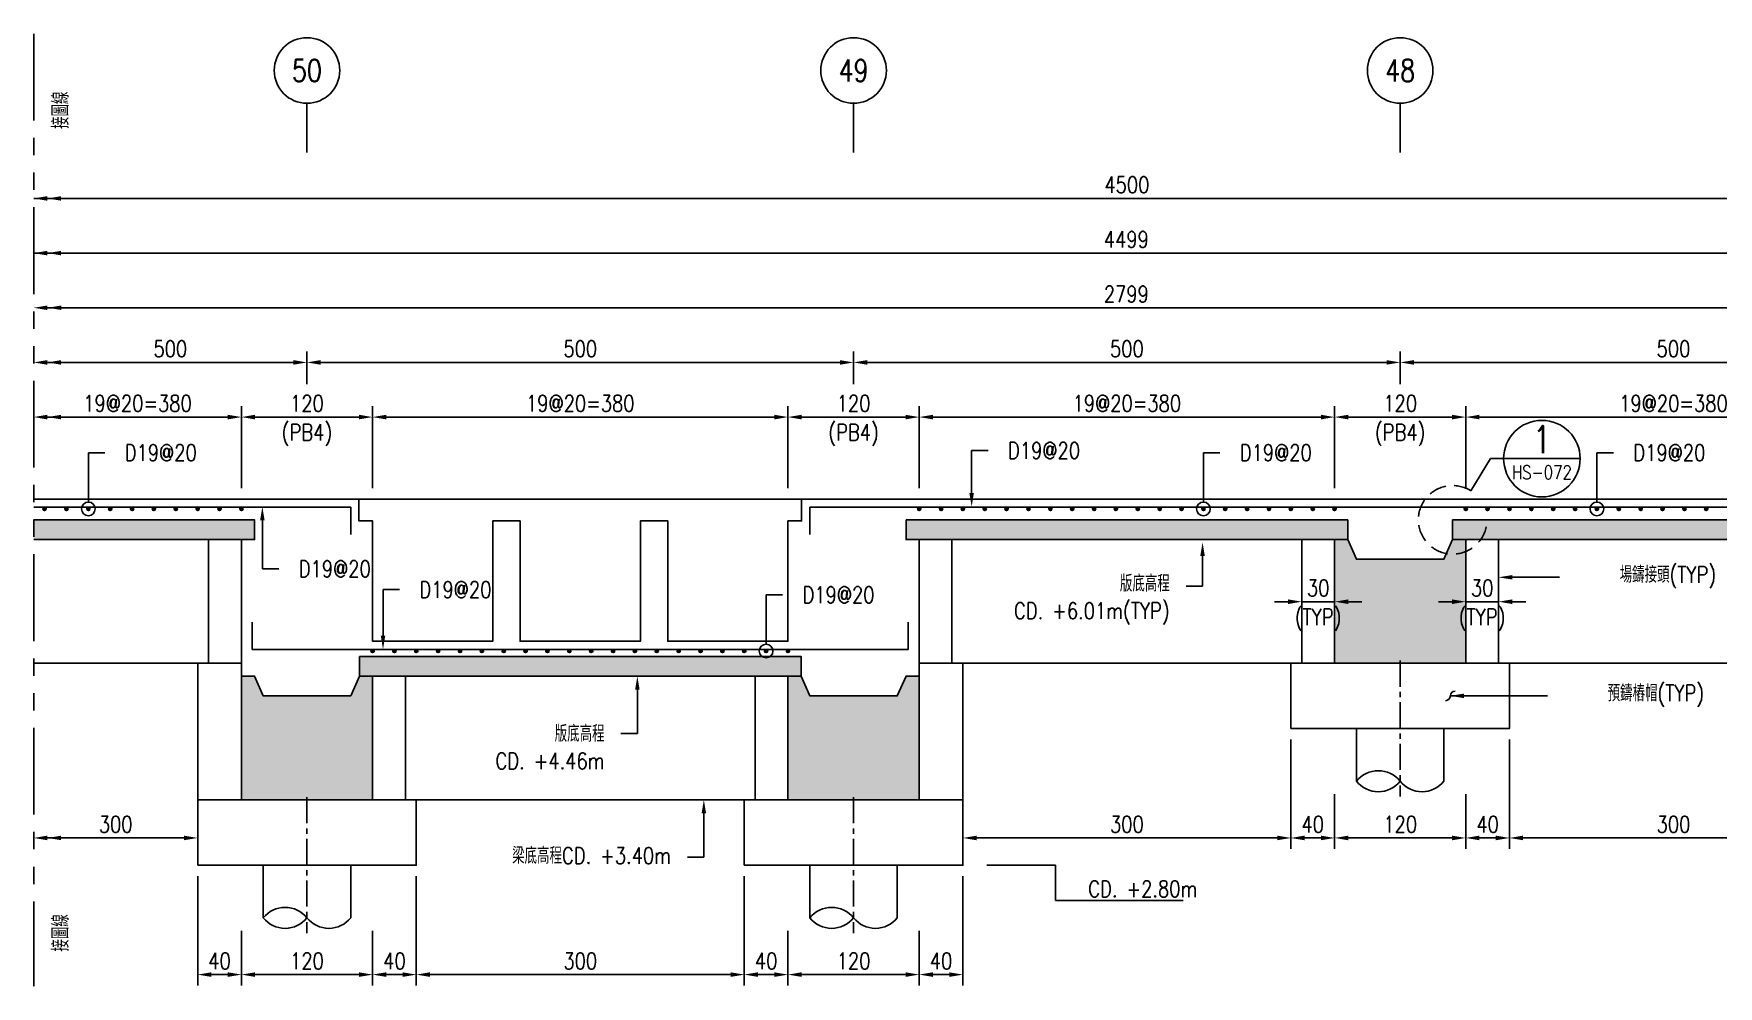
# Model space of a CAD drawing. Extents: x -791 to 13121, y -31587 to 2944.
# Drawn here: x 1415 to 2956, y -26071 to -25199 of the extents above; entities that cross this region are included whole.
import ezdxf
from ezdxf import colors
from ezdxf.entities.mleader import LeaderData, LeaderLine
from ezdxf.enums import TextEntityAlignment as Align
from ezdxf.math import Vec2, Vec3

# ---------------------------------------------------------------- set-up
doc = ezdxf.new("R2010")
doc.units = 0
doc.header["$LTSCALE"] = 0.05
for name, pattern in [('CENTER', [50.8, 31.75, -6.35, 6.35, -6.35]), ('HIDDEN', [9.525, 6.35, -3.175]), ('PHANTOM', [63.5, 31.75, -6.35, 6.35, -6.35, 6.35, -6.35])]:
    doc.linetypes.add(name, pattern=pattern)
doc.layers.get('0').update_dxf_attribs({"linetype": 'CONTINUOUS'})
doc.layers.get('Defpoints').update_dxf_attribs({"linetype": 'CONTINUOUS'})
for name, color, linetype in [('HB_0', 7, 'CONTINUOUS'), ('HB_DIM', 1, 'CONTINUOUS'), ('HB_ReBar', 3, 'CONTINUOUS'), ('HB_SYMBOLS', 7, 'CONTINUOUS'), ('HB_TXT_CTEXT', 2, 'CONTINUOUS'), ('底圖', 7, 'CONTINUOUS'), ('預鑄梁', 4, 'CONTINUOUS'), ('預鑄版_HATCH', 253, 'CONTINUOUS')]:
    doc.layers.add(name, color=color, linetype=linetype)
doc.styles.get("Standard").update_dxf_attribs({"font": 'ROMANS.shx', "width": 0.8, "bigfont": 'lchinap.shx'})
doc.dimstyles.new('50cm', dxfattribs={"dimscale": 5, "dimtxt": 3, "dimasz": 2.5, "dimexe": 2, "dimexo": 2, "dimgap": 1, "dimtad": 1, "dimdsep": 46, "dimtxsty": 'Standard', "dimcen": 0, "dimclrt": 2, "dimadec": 0, "dimazin": 0, "dimtfac": 1, "dimtix": 1, "dimtmove": 2, "dimatfit": 3, "dimfxl": 0, "dimtolj": 1, "dimtzin": 0, "dimarcsym": 0})

# ---------------------------------------------------------------- blocks, each defined once
blk = doc.blocks.new('預鑄樁帽2x2')
at = {"layer": 'HB_0'}
blk.add_lwpolyline([(-100, 0), (100, 0), (100, 60), (-100, 60)], close=True, dxfattribs=at)
blk = doc.blocks.new('PB2')
at = {"layer": 'HB_0'}
h = blk.add_hatch(color=253, dxfattribs=at)
h.dxf.hatch_style = 1
h.paths.add_polyline_path([(0, 0), (0, 113), (12, 113), (20, 95), (100, 95), (108, 113), (120, 113), (120, 0)])
at = {"layer": '預鑄梁'}
blk.add_lwpolyline([(0, 0), (0, 113), (12, 113), (20, 95), (100, 95), (108, 113), (120, 113), (120, 0), (0, 0)], dxfattribs=at)
blk = doc.blocks.new('PS57')
at = {"layer": '預鑄版_HATCH', "linetype": 'Continuous'}
h = blk.add_hatch(color=256, dxfattribs=at)
h.dxf.hatch_style = 2
h.paths.add_polyline_path([(0, 18), (404, 18), (404, 0), (0, 0)])
at = {"layer": 'HB_0', "color": 7, "linetype": 'Continuous'}
blk.add_lwpolyline([(0, 18), (404, 18), (404, 0), (0, 0)], close=True, dxfattribs=at)
blk = doc.blocks.new('ReBarPoint')
at = {"layer": 'HB_0'}
h = blk.add_hatch(color=0, dxfattribs=at)
h.dxf.hatch_style = 1
edge = h.paths.add_edge_path()
edge.add_arc((0, 0), 1.5, 0, 360)
at = {"layer": 'HB_ReBar', "color": 0}
blk.add_circle((0, 0), 1.5, dxfattribs=at)
blk = doc.blocks.new('_DotBlank')
at = {"color": 0, "linetype": 'ByBlock', "lineweight": -2}
blk.add_line((-0.5, 0), (-1, 0), dxfattribs=at)
blk.add_circle((0, 0), 0.5, dxfattribs=at)
blk = doc.blocks.new('*D2372')
at = {"layer": 'Defpoints', "color": 0}
for p in [(1690, 225), (1310, 150), (1690, 150)]:
    blk.add_point(p, dxfattribs=at)
at = {"layer": 'HB_DIM', "color": 0, "lineweight": -2}
for p, q in [((1310, 160), (1310, 235)), ((1690, 160), (1690, 235)), ((1322.5, 225), (1677.5, 225))]:
    blk.add_line(p, q, dxfattribs=at)
at = {"layer": 'HB_DIM', "color": 0}
for points in [[(1322.5, 227.1), (1322.5, 222.9), (1310, 225)], [(1677.5, 227.1), (1677.5, 222.9), (1690, 225)]]:
    blk.add_solid(points, dxfattribs=at)
at = {"layer": 'HB_DIM', "color": 2, "insert": (1500, 237.5), "char_height": 15, "attachment_point": 5}
blk.add_mtext('\\A1;19@20=380', dxfattribs=at)
blk = doc.blocks.new('gr_t')
at = {"layer": 'HB_SYMBOLS', "color": 4, "linetype": 'Continuous'}
blk.add_line((0, -6), (0, -15), dxfattribs=at)
blk.add_circle((0, 0), 6, dxfattribs=at)
at = {"layer": 'HB_SYMBOLS', "color": 4, "linetype": 'Continuous', "width": 0.8}
blk.add_attdef('A', text='', height=4.5, dxfattribs=at).set_placement((0, 0), align=Align.MIDDLE)
blk = doc.blocks.new('*D2373')
at = {"layer": 'Defpoints', "color": 0}
for p in [(1190, 225), (810, 150), (1190, 150)]:
    blk.add_point(p, dxfattribs=at)
at = {"layer": 'HB_DIM', "color": 0, "lineweight": -2}
for p, q in [((810, 160), (810, 235)), ((1190, 160), (1190, 235)), ((822.5, 225), (1177.5, 225))]:
    blk.add_line(p, q, dxfattribs=at)
at = {"layer": 'HB_DIM', "color": 0}
for points in [[(822.5, 227.1), (822.5, 222.9), (810, 225)], [(1177.5, 227.1), (1177.5, 222.9), (1190, 225)]]:
    blk.add_solid(points, dxfattribs=at)
at = {"layer": 'HB_DIM', "color": 2, "insert": (1000, 237.5), "char_height": 15, "attachment_point": 5}
blk.add_mtext('\\A1;19@20=380', dxfattribs=at)
blk = doc.blocks.new('*D2374')
at = {"layer": 'Defpoints', "color": 0}
for p in [(690, 225), (310, 150), (690, 150)]:
    blk.add_point(p, dxfattribs=at)
at = {"layer": 'HB_DIM', "color": 0, "lineweight": -2}
for p, q in [((310, 160), (310, 235)), ((690, 160), (690, 235)), ((322.5, 225), (677.5, 225))]:
    blk.add_line(p, q, dxfattribs=at)
at = {"layer": 'HB_DIM', "color": 0}
for points in [[(322.5, 227.1), (322.5, 222.9), (310, 225)], [(677.5, 227.1), (677.5, 222.9), (690, 225)]]:
    blk.add_solid(points, dxfattribs=at)
at = {"layer": 'HB_DIM', "color": 2, "insert": (500, 237.5), "char_height": 15, "attachment_point": 5}
blk.add_mtext('\\A1;19@20=380', dxfattribs=at)
blk = doc.blocks.new('*D2378')
at = {"layer": 'Defpoints', "color": 0}
for p in [(1190, 56.1), (1160, 30), (1190, 30)]:
    blk.add_point(p, dxfattribs=at)
at = {"layer": 'HB_DIM', "color": 0, "lineweight": -2}
for p, q in [((1160, 40), (1160, 66.1)), ((1190, 40), (1190, 66.1)), ((1147.5, 56.1), (1135, 56.1)), ((1160, 56.1), (1190, 56.1)), ((1202.5, 56.1), (1215, 56.1))]:
    blk.add_line(p, q, dxfattribs=at)
at = {"layer": 'HB_DIM', "color": 0}
for points in [[(1147.5, 58.2), (1147.5, 54), (1160, 56.1)], [(1202.5, 58.2), (1202.5, 54), (1190, 56.1)]]:
    blk.add_solid(points, dxfattribs=at)
at = {"layer": 'HB_DIM', "color": 2, "char_height": 15, "attachment_point": 5}
for s, insert in [('\\A1;30', (1175, 68.6)), ('\\A1;(TYP)', (1175, 39.6))]:
    blk.add_mtext(s, dxfattribs=dict(at, insert=insert))
blk = doc.blocks.new('*D2379')
at = {"layer": 'Defpoints', "color": 0}
for p in [(1340, 56.1), (1310, 30), (1340, 30)]:
    blk.add_point(p, dxfattribs=at)
at = {"layer": 'HB_DIM', "color": 0, "lineweight": -2}
for p, q in [((1310, 40), (1310, 66.1)), ((1340, 40), (1340, 66.1)), ((1297.5, 56.1), (1285, 56.1)), ((1310, 56.1), (1340, 56.1)), ((1352.5, 56.1), (1365, 56.1))]:
    blk.add_line(p, q, dxfattribs=at)
at = {"layer": 'HB_DIM', "color": 0}
for points in [[(1297.5, 58.2), (1297.5, 54), (1310, 56.1)], [(1352.5, 58.2), (1352.5, 54), (1340, 56.1)]]:
    blk.add_solid(points, dxfattribs=at)
at = {"layer": 'HB_DIM', "color": 2, "char_height": 15, "attachment_point": 5}
for s, insert in [('\\A1;30', (1325, 68.6)), ('\\A1;(TYP)', (1325, 39.6))]:
    blk.add_mtext(s, dxfattribs=dict(at, insert=insert))
blk = doc.blocks.new('*D2380')
at = {"layer": 'Defpoints', "color": 0}
for p in [(0, 225), (0, 225), (190, 150)]:
    blk.add_point(p, dxfattribs=at)
at = {"layer": 'HB_DIM', "color": 0, "lineweight": -2}
for p, q in [((190, 160), (190, 235)), ((177.5, 225), (12.5, 225))]:
    blk.add_line(p, q, dxfattribs=at)
at = {"layer": 'HB_DIM', "color": 0}
for points in [[(12.5, 227.1), (12.5, 222.9), (0, 225)], [(177.5, 227.1), (177.5, 222.9), (190, 225)]]:
    blk.add_solid(points, dxfattribs=at)
at = {"layer": 'HB_DIM', "color": 2, "insert": (95, 237.5), "char_height": 15, "attachment_point": 5}
blk.add_mtext('\\A1;19@20=380', dxfattribs=at)
blk = doc.blocks.new('*D2381')
at = {"layer": 'Defpoints', "color": 0}
for p in [(0, 425), (0, 425), (2000, 375.1)]:
    blk.add_point(p, dxfattribs=at)
at = {"layer": 'HB_DIM', "color": 0, "lineweight": -2}
for p, q in [((2000, 385.1), (2000, 435)), ((1987.5, 425), (12.5, 425))]:
    blk.add_line(p, q, dxfattribs=at)
at = {"layer": 'HB_DIM', "color": 0}
for points in [[(12.5, 427.1), (12.5, 422.9), (0, 425)], [(1987.5, 427.1), (1987.5, 422.9), (2000, 425)]]:
    blk.add_solid(points, dxfattribs=at)
at = {"layer": 'HB_DIM', "color": 2, "insert": (1000, 437.5), "char_height": 15, "attachment_point": 5}
blk.add_mtext('\\A1;4500', dxfattribs=at)
blk = doc.blocks.new('*D2382')
at = {"layer": 'Defpoints', "color": 0}
for p in [(0, 375), (0, 375), (1999, 275.1)]:
    blk.add_point(p, dxfattribs=at)
at = {"layer": 'HB_DIM', "color": 0, "lineweight": -2}
for p, q in [((1986.5, 375), (12.5, 375)), ((1999, 285.1), (1999, 385))]:
    blk.add_line(p, q, dxfattribs=at)
at = {"layer": 'HB_DIM', "color": 0}
for points in [[(12.5, 377.1), (12.5, 372.9), (0, 375)], [(1986.5, 377.1), (1986.5, 372.9), (1999, 375)]]:
    blk.add_solid(points, dxfattribs=at)
at = {"layer": 'HB_DIM', "color": 2, "insert": (999.5, 387.5), "char_height": 15, "attachment_point": 5}
blk.add_mtext('\\A1;4499', dxfattribs=at)
blk = doc.blocks.new('*D2383')
at = {"layer": 'Defpoints', "color": 0}
for p in [(0, 325), (0, 275), (1999, 150)]:
    blk.add_point(p, dxfattribs=at)
at = {"layer": 'HB_DIM', "color": 0, "lineweight": -2}
for p, q in [((1986.5, 325), (12.5, 325)), ((1999, 160), (1999, 335))]:
    blk.add_line(p, q, dxfattribs=at)
at = {"layer": 'HB_DIM', "color": 0}
for points in [[(12.5, 327.1), (12.5, 322.9), (0, 325)], [(1986.5, 327.1), (1986.5, 322.9), (1999, 325)]]:
    blk.add_solid(points, dxfattribs=at)
at = {"layer": 'HB_DIM', "color": 2, "insert": (999.5, 337.5), "char_height": 15, "attachment_point": 5}
blk.add_mtext('\\A1;2799', dxfattribs=at)
blk = doc.blocks.new('_None')
blk = doc.blocks.new('*D2385')
at = {"layer": 'Defpoints', "color": 0}
for p in [(1250, 275), (1250, 245), (1750, 245)]:
    blk.add_point(p, dxfattribs=at)
at = {"layer": 'HB_DIM', "color": 0, "lineweight": -2}
for p, q in [((1250, 255), (1250, 285)), ((1750, 255), (1750, 285)), ((1737.5, 275), (1262.5, 275))]:
    blk.add_line(p, q, dxfattribs=at)
at = {"layer": 'HB_DIM', "color": 0}
for points in [[(1262.5, 277.1), (1262.5, 272.9), (1250, 275)], [(1737.5, 277.1), (1737.5, 272.9), (1750, 275)]]:
    blk.add_solid(points, dxfattribs=at)
at = {"layer": 'HB_DIM', "color": 2, "insert": (1500, 287.5), "char_height": 15, "attachment_point": 5}
blk.add_mtext('\\A1;500', dxfattribs=at)
blk = doc.blocks.new('*D2386')
at = {"layer": 'Defpoints', "color": 0}
for p in [(750, 275), (750, 245), (1250, 245)]:
    blk.add_point(p, dxfattribs=at)
at = {"layer": 'HB_DIM', "color": 0, "lineweight": -2}
for p, q in [((750, 255), (750, 285)), ((1250, 255), (1250, 285)), ((1237.5, 275), (762.5, 275))]:
    blk.add_line(p, q, dxfattribs=at)
at = {"layer": 'HB_DIM', "color": 0}
for points in [[(762.5, 277.1), (762.5, 272.9), (750, 275)], [(1237.5, 277.1), (1237.5, 272.9), (1250, 275)]]:
    blk.add_solid(points, dxfattribs=at)
at = {"layer": 'HB_DIM', "color": 2, "insert": (1000, 287.5), "char_height": 15, "attachment_point": 5}
blk.add_mtext('\\A1;500', dxfattribs=at)
blk = doc.blocks.new('*D2387')
at = {"layer": 'Defpoints', "color": 0}
for p in [(250, 275), (250, 245), (750, 245)]:
    blk.add_point(p, dxfattribs=at)
at = {"layer": 'HB_DIM', "color": 0, "lineweight": -2}
for p, q in [((250, 255), (250, 285)), ((750, 255), (750, 285)), ((737.5, 275), (262.5, 275))]:
    blk.add_line(p, q, dxfattribs=at)
at = {"layer": 'HB_DIM', "color": 0}
for points in [[(262.5, 277.1), (262.5, 272.9), (250, 275)], [(737.5, 277.1), (737.5, 272.9), (750, 275)]]:
    blk.add_solid(points, dxfattribs=at)
at = {"layer": 'HB_DIM', "color": 2, "insert": (500, 287.5), "char_height": 15, "attachment_point": 5}
blk.add_mtext('\\A1;500', dxfattribs=at)
blk = doc.blocks.new('*D2388')
at = {"layer": 'Defpoints', "color": 0}
for p in [(0, 275), (0, 275), (250, 245)]:
    blk.add_point(p, dxfattribs=at)
at = {"layer": 'HB_DIM', "color": 0, "lineweight": -2}
for p, q in [((250, 255), (250, 285)), ((237.5, 275), (12.5, 275))]:
    blk.add_line(p, q, dxfattribs=at)
at = {"layer": 'HB_DIM', "color": 0}
for points in [[(12.5, 277.1), (12.5, 272.9), (0, 275)], [(237.5, 277.1), (237.5, 272.9), (250, 275)]]:
    blk.add_solid(points, dxfattribs=at)
at = {"layer": 'HB_DIM', "color": 2, "insert": (125, 287.5), "char_height": 15, "attachment_point": 5}
blk.add_mtext('\\A1;500', dxfattribs=at)
blk = doc.blocks.new('*D2389')
at = {"layer": 'Defpoints', "color": 0}
for p in [(190, 225), (190, 150), (310, 150)]:
    blk.add_point(p, dxfattribs=at)
at = {"layer": 'HB_DIM', "color": 0, "lineweight": -2}
for p, q in [((190, 160), (190, 235)), ((310, 160), (310, 235)), ((297.5, 225), (202.5, 225))]:
    blk.add_line(p, q, dxfattribs=at)
at = {"layer": 'HB_DIM', "color": 0}
for points in [[(202.5, 227.1), (202.5, 222.9), (190, 225)], [(297.5, 227.1), (297.5, 222.9), (310, 225)]]:
    blk.add_solid(points, dxfattribs=at)
at = {"layer": 'HB_DIM', "color": 2, "char_height": 15, "attachment_point": 5}
for s, insert in [('\\A1;120', (250, 237.5)), ('\\A1;(PB4)', (250, 208.6))]:
    blk.add_mtext(s, dxfattribs=dict(at, insert=insert))
blk = doc.blocks.new('*D2390')
at = {"layer": 'Defpoints', "color": 0}
for p in [(690, 225), (690, 150), (810, 150)]:
    blk.add_point(p, dxfattribs=at)
at = {"layer": 'HB_DIM', "color": 0, "lineweight": -2}
for p, q in [((690, 160), (690, 235)), ((810, 160), (810, 235)), ((797.5, 225), (702.5, 225))]:
    blk.add_line(p, q, dxfattribs=at)
at = {"layer": 'HB_DIM', "color": 0}
for points in [[(702.5, 227.1), (702.5, 222.9), (690, 225)], [(797.5, 227.1), (797.5, 222.9), (810, 225)]]:
    blk.add_solid(points, dxfattribs=at)
at = {"layer": 'HB_DIM', "color": 2, "char_height": 15, "attachment_point": 5}
for s, insert in [('\\A1;120', (750, 237.5)), ('\\A1;(PB4)', (750, 208.6))]:
    blk.add_mtext(s, dxfattribs=dict(at, insert=insert))
blk = doc.blocks.new('*D2391')
at = {"layer": 'Defpoints', "color": 0}
for p in [(1190, 225), (1190, 150), (1310, 150)]:
    blk.add_point(p, dxfattribs=at)
at = {"layer": 'HB_DIM', "color": 0, "lineweight": -2}
for p, q in [((1190, 160), (1190, 235)), ((1310, 160), (1310, 235)), ((1297.5, 225), (1202.5, 225))]:
    blk.add_line(p, q, dxfattribs=at)
at = {"layer": 'HB_DIM', "color": 0}
for points in [[(1202.5, 227.1), (1202.5, 222.9), (1190, 225)], [(1297.5, 227.1), (1297.5, 222.9), (1310, 225)]]:
    blk.add_solid(points, dxfattribs=at)
at = {"layer": 'HB_DIM', "color": 2, "char_height": 15, "attachment_point": 5}
for s, insert in [('\\A1;120', (1250, 237.5)), ('\\A1;(PB4)', (1250, 208.6))]:
    blk.add_mtext(s, dxfattribs=dict(at, insert=insert))
blk = doc.blocks.new('80cm直樁')
at = {"layer": 'HB_0', "linetype": 'Continuous'}
for p, q in [((-40, -48.1), (-40, 0)), ((40, -48.1), (40, 0))]:
    blk.add_line(p, q, dxfattribs=at)
for points in [[(-40, -48.1, -0.48), (0, -48.1, 0.48), (40, -48.1, 0.48)], [(-40, -48.1, 0.48), (0, -48.1, 0.48)]]:
    blk.add_lwpolyline(points, format="xyb", dxfattribs=at)
at = {"layer": 'HB_DIM', "color": 1, "linetype": 'CENTER', "ltscale": 15}
blk.add_line((0, 62.2), (0, -62.2), dxfattribs=at)
blk = doc.blocks.new('*D2393')
at = {"layer": 'Defpoints', "color": 0}
for p in [(150, -60), (0, -160), (0, -160)]:
    blk.add_point(p, dxfattribs=at)
at = {"layer": 'HB_DIM', "color": 0, "lineweight": -2}
for p, q in [((150, -70), (150, -170)), ((137.5, -160), (12.5, -160))]:
    blk.add_line(p, q, dxfattribs=at)
at = {"layer": 'HB_DIM', "color": 0}
for points in [[(12.5, -157.9), (12.5, -162.1), (0, -160)], [(137.5, -157.9), (137.5, -162.1), (150, -160)]]:
    blk.add_solid(points, dxfattribs=at)
at = {"layer": 'HB_DIM', "color": 2, "insert": (75, -147.5), "char_height": 15, "attachment_point": 5}
blk.add_mtext('\\A1;300', dxfattribs=at)
blk = doc.blocks.new('*D2394')
at = {"layer": 'Defpoints', "color": 0}
for p in [(690, -235), (810, -235), (810, -285)]:
    blk.add_point(p, dxfattribs=at)
at = {"layer": 'HB_DIM', "color": 0, "lineweight": -2}
for p, q in [((690, -245), (690, -295)), ((810, -245), (810, -295)), ((702.5, -285), (797.5, -285))]:
    blk.add_line(p, q, dxfattribs=at)
at = {"layer": 'HB_DIM', "color": 0}
for points in [[(702.5, -282.9), (702.5, -287.1), (690, -285)], [(797.5, -282.9), (797.5, -287.1), (810, -285)]]:
    blk.add_solid(points, dxfattribs=at)
at = {"layer": 'HB_DIM', "color": 2, "insert": (750, -272.5), "char_height": 15, "attachment_point": 5}
blk.add_mtext('\\A1;120', dxfattribs=at)
blk = doc.blocks.new('*D2395')
at = {"layer": 'Defpoints', "color": 0}
for p in [(850, -185), (810, -235), (810, -285)]:
    blk.add_point(p, dxfattribs=at)
at = {"layer": 'HB_DIM', "color": 0, "lineweight": -2}
for p, q in [((850, -195), (850, -295)), ((810, -245), (810, -295)), ((837.5, -285), (822.5, -285))]:
    blk.add_line(p, q, dxfattribs=at)
at = {"layer": 'HB_DIM', "color": 0}
for points in [[(822.5, -282.9), (822.5, -287.1), (810, -285)], [(837.5, -282.9), (837.5, -287.1), (850, -285)]]:
    blk.add_solid(points, dxfattribs=at)
at = {"layer": 'HB_DIM', "color": 2, "insert": (830, -272.5), "char_height": 15, "attachment_point": 5}
blk.add_mtext('\\A1;40', dxfattribs=at)
blk = doc.blocks.new('*D2396')
at = {"layer": 'Defpoints', "color": 0}
for p in [(650, -185), (690, -235), (650, -285)]:
    blk.add_point(p, dxfattribs=at)
at = {"layer": 'HB_DIM', "color": 0, "lineweight": -2}
for p, q in [((650, -195), (650, -295)), ((690, -245), (690, -295)), ((677.5, -285), (662.5, -285))]:
    blk.add_line(p, q, dxfattribs=at)
at = {"layer": 'HB_DIM', "color": 0}
for points in [[(662.5, -282.9), (662.5, -287.1), (650, -285)], [(677.5, -282.9), (677.5, -287.1), (690, -285)]]:
    blk.add_solid(points, dxfattribs=at)
at = {"layer": 'HB_DIM', "color": 2, "insert": (670, -272.5), "char_height": 15, "attachment_point": 5}
blk.add_mtext('\\A1;40', dxfattribs=at)
blk = doc.blocks.new('*D2397')
at = {"layer": 'Defpoints', "color": 0}
for p in [(350, -185), (650, -185), (650, -285)]:
    blk.add_point(p, dxfattribs=at)
at = {"layer": 'HB_DIM', "color": 0, "lineweight": -2}
for p, q in [((350, -195), (350, -295)), ((650, -195), (650, -295)), ((362.5, -285), (637.5, -285))]:
    blk.add_line(p, q, dxfattribs=at)
at = {"layer": 'HB_DIM', "color": 0}
for points in [[(362.5, -282.9), (362.5, -287.1), (350, -285)], [(637.5, -282.9), (637.5, -287.1), (650, -285)]]:
    blk.add_solid(points, dxfattribs=at)
at = {"layer": 'HB_DIM', "color": 2, "insert": (500, -272.5), "char_height": 15, "attachment_point": 5}
blk.add_mtext('\\A1;300', dxfattribs=at)
blk = doc.blocks.new('*D2398')
at = {"layer": 'Defpoints', "color": 0}
for p in [(190, -235), (310, -235), (310, -285)]:
    blk.add_point(p, dxfattribs=at)
at = {"layer": 'HB_DIM', "color": 0, "lineweight": -2}
for p, q in [((190, -245), (190, -295)), ((310, -245), (310, -295)), ((202.5, -285), (297.5, -285))]:
    blk.add_line(p, q, dxfattribs=at)
at = {"layer": 'HB_DIM', "color": 0}
for points in [[(202.5, -282.9), (202.5, -287.1), (190, -285)], [(297.5, -282.9), (297.5, -287.1), (310, -285)]]:
    blk.add_solid(points, dxfattribs=at)
at = {"layer": 'HB_DIM', "color": 2, "insert": (250, -272.5), "char_height": 15, "attachment_point": 5}
blk.add_mtext('\\A1;120', dxfattribs=at)
blk = doc.blocks.new('*D2399')
at = {"layer": 'Defpoints', "color": 0}
for p in [(350, -185), (310, -235), (310, -285)]:
    blk.add_point(p, dxfattribs=at)
at = {"layer": 'HB_DIM', "color": 0, "lineweight": -2}
for p, q in [((350, -195), (350, -295)), ((310, -245), (310, -295)), ((337.5, -285), (322.5, -285))]:
    blk.add_line(p, q, dxfattribs=at)
at = {"layer": 'HB_DIM', "color": 0}
for points in [[(322.5, -282.9), (322.5, -287.1), (310, -285)], [(337.5, -282.9), (337.5, -287.1), (350, -285)]]:
    blk.add_solid(points, dxfattribs=at)
at = {"layer": 'HB_DIM', "color": 2, "insert": (330, -272.5), "char_height": 15, "attachment_point": 5}
blk.add_mtext('\\A1;40', dxfattribs=at)
blk = doc.blocks.new('*D2400')
at = {"layer": 'Defpoints', "color": 0}
for p in [(150, -185), (190, -235), (150, -285)]:
    blk.add_point(p, dxfattribs=at)
at = {"layer": 'HB_DIM', "color": 0, "lineweight": -2}
for p, q in [((150, -195), (150, -295)), ((190, -245), (190, -295)), ((177.5, -285), (162.5, -285))]:
    blk.add_line(p, q, dxfattribs=at)
at = {"layer": 'HB_DIM', "color": 0}
for points in [[(162.5, -282.9), (162.5, -287.1), (150, -285)], [(177.5, -282.9), (177.5, -287.1), (190, -285)]]:
    blk.add_solid(points, dxfattribs=at)
at = {"layer": 'HB_DIM', "color": 2, "insert": (170, -272.5), "char_height": 15, "attachment_point": 5}
blk.add_mtext('\\A1;40', dxfattribs=at)
blk = doc.blocks.new('*D2401')
at = {"layer": 'Defpoints', "color": 0}
for p in [(1350, -60), (1650, -60), (1650, -160)]:
    blk.add_point(p, dxfattribs=at)
at = {"layer": 'HB_DIM', "color": 0, "lineweight": -2}
for p, q in [((1350, -70), (1350, -170)), ((1650, -70), (1650, -170)), ((1362.5, -160), (1637.5, -160))]:
    blk.add_line(p, q, dxfattribs=at)
at = {"layer": 'HB_DIM', "color": 0}
for points in [[(1362.5, -157.9), (1362.5, -162.1), (1350, -160)], [(1637.5, -157.9), (1637.5, -162.1), (1650, -160)]]:
    blk.add_solid(points, dxfattribs=at)
at = {"layer": 'HB_DIM', "color": 2, "insert": (1500, -147.5), "char_height": 15, "attachment_point": 5}
blk.add_mtext('\\A1;300', dxfattribs=at)
blk = doc.blocks.new('*D2403')
at = {"layer": 'Defpoints', "color": 0}
for p in [(850, -60), (1150, -60), (1150, -160)]:
    blk.add_point(p, dxfattribs=at)
at = {"layer": 'HB_DIM', "color": 0, "lineweight": -2}
for p, q in [((850, -70), (850, -170)), ((1150, -70), (1150, -170)), ((862.5, -160), (1137.5, -160))]:
    blk.add_line(p, q, dxfattribs=at)
at = {"layer": 'HB_DIM', "color": 0}
for points in [[(862.5, -157.9), (862.5, -162.1), (850, -160)], [(1137.5, -157.9), (1137.5, -162.1), (1150, -160)]]:
    blk.add_solid(points, dxfattribs=at)
at = {"layer": 'HB_DIM', "color": 2, "insert": (1000, -147.5), "char_height": 15, "attachment_point": 5}
blk.add_mtext('\\A1;300', dxfattribs=at)
blk = doc.blocks.new('*D2405')
at = {"layer": 'Defpoints', "color": 0}
for p in [(1190, -110), (1310, -110), (1310, -160)]:
    blk.add_point(p, dxfattribs=at)
at = {"layer": 'HB_DIM', "color": 0, "lineweight": -2}
for p, q in [((1190, -120), (1190, -170)), ((1310, -120), (1310, -170)), ((1202.5, -160), (1297.5, -160))]:
    blk.add_line(p, q, dxfattribs=at)
at = {"layer": 'HB_DIM', "color": 0}
for points in [[(1202.5, -157.9), (1202.5, -162.1), (1190, -160)], [(1297.5, -157.9), (1297.5, -162.1), (1310, -160)]]:
    blk.add_solid(points, dxfattribs=at)
at = {"layer": 'HB_DIM', "color": 2, "insert": (1250, -147.5), "char_height": 15, "attachment_point": 5}
blk.add_mtext('\\A1;120', dxfattribs=at)
blk = doc.blocks.new('*D2406')
at = {"layer": 'Defpoints', "color": 0}
for p in [(1350, -60), (1310, -110), (1310, -160)]:
    blk.add_point(p, dxfattribs=at)
at = {"layer": 'HB_DIM', "color": 0, "lineweight": -2}
for p, q in [((1350, -70), (1350, -170)), ((1310, -120), (1310, -170)), ((1337.5, -160), (1322.5, -160))]:
    blk.add_line(p, q, dxfattribs=at)
at = {"layer": 'HB_DIM', "color": 0}
for points in [[(1322.5, -157.9), (1322.5, -162.1), (1310, -160)], [(1337.5, -157.9), (1337.5, -162.1), (1350, -160)]]:
    blk.add_solid(points, dxfattribs=at)
at = {"layer": 'HB_DIM', "color": 2, "insert": (1330, -147.5), "char_height": 15, "attachment_point": 5}
blk.add_mtext('\\A1;40', dxfattribs=at)
blk = doc.blocks.new('*D2407')
at = {"layer": 'Defpoints', "color": 0}
for p in [(1150, -60), (1190, -110), (1150, -160)]:
    blk.add_point(p, dxfattribs=at)
at = {"layer": 'HB_DIM', "color": 0, "lineweight": -2}
for p, q in [((1150, -70), (1150, -170)), ((1190, -120), (1190, -170)), ((1177.5, -160), (1162.5, -160))]:
    blk.add_line(p, q, dxfattribs=at)
at = {"layer": 'HB_DIM', "color": 0}
for points in [[(1162.5, -157.9), (1162.5, -162.1), (1150, -160)], [(1177.5, -157.9), (1177.5, -162.1), (1190, -160)]]:
    blk.add_solid(points, dxfattribs=at)
at = {"layer": 'HB_DIM', "color": 2, "insert": (1170, -147.5), "char_height": 15, "attachment_point": 5}
blk.add_mtext('\\A1;40', dxfattribs=at)
blk = doc.blocks.new('CA')
at = {"layer": 'HB_SYMBOLS', "color": 3, "linetype": 'Continuous'}
blk.add_line((0, 0), (14, 0), dxfattribs=at)
at = {"layer": 'HB_SYMBOLS', "color": 4, "linetype": 'Continuous'}
blk.add_circle((7, 0), 7, dxfattribs=at)
at = {"layer": 'HB_SYMBOLS', "color": 3, "linetype": 'Continuous', "width": 0.8}
blk.add_attdef('A', text='', height=5, dxfattribs=at).set_placement((7, 3.5), align=Align.MIDDLE)
at = {"layer": 'HB_SYMBOLS', "color": 1, "linetype": 'Continuous', "width": 0.8}
blk.add_attdef('HB2002', text='', height=2.5, dxfattribs=at).set_placement((7, -2.5), align=Align.MIDDLE)
blk = doc.blocks.new('斷面圖Q右')
at = {"layer": '預鑄版_HATCH', "linetype": 'Continuous'}
h = blk.add_hatch(color=256, dxfattribs=at)
h.dxf.hatch_style = 2
h.paths.add_polyline_path([(202, 113), (202, 131), (0, 131), (0, 113)])
at = {"layer": 'HB_0', "color": 252}
for p, q in [((160, 113), (160, 0)), ((840, 113), (840, 0)), ((1160, 113), (1160, 0)), ((1340, 113), (1340, 0)), ((340, -12), (340, -125)), ((660, -12), (660, -125))]:
    blk.add_line(p, q, dxfattribs=at)
at = {"layer": 'HB_0', "color": 4}
for points in [[(0, 113), (190, 113), (190, -125), (310, -125), (310, -12), (690, -12), (690, -125), (810, -125), (810, 113), (1190, 113), (1190, 0), (1310, 0), (1310, 113), (1690, 113), (1690, 0), (1810, 0), (1810, 113), (1999, 113), (1999, 150), (0, 150)], [(297.5, 150), (297.5, 130), (310, 130), (310, 20), (420, 20), (420, 130), (445, 130), (445, 20), (555, 20), (555, 130), (580, 130), (580, 20), (690, 20), (690, 130), (702.5, 130), (702.5, 150)]]:
    blk.add_lwpolyline(points, dxfattribs=at)
at = {"layer": 'HB_0', "color": 7, "linetype": 'Continuous'}
blk.add_lwpolyline([(0, 131), (202, 131), (202, 113), (0, 113)], dxfattribs=at)
at = {"layer": 'HB_0'}
for points in [[(1999, 113), (1999, 0), (810, 0)], [(190, 0), (0, 0)], [(350, -125), (650, -125)]]:
    blk.add_lwpolyline(points, dxfattribs=at)
at = {"layer": 'HB_0', "color": 252}
for points in [[(150, -125), (150, 0)], [(850, -125), (850, 0)]]:
    blk.add_lwpolyline(points, dxfattribs=at)
at = {"layer": 'HB_DIM', "color": 4, "linetype": 'PHANTOM', "ltscale": 50}
blk.add_line((0, 575.713), (0, -295.713), dxfattribs=at)
at = {"layer": 'HB_ReBar'}
for points in [[(290, 117.5), (290, 142.5), (0, 142.5)], [(1990, 142.5), (710, 142.5), (710, 117.5)], [(200, 37.5), (200, 12.5), (800, 12.5), (800, 37.5)]]:
    blk.add_lwpolyline(points, dxfattribs=at)
at = {"layer": 'HB_0'}
for name, p in [('PS57', (798, 113)), ('PS57', (1298, 113)), ('PB2', (1190, 0)), ('PS57', (298, -12)), ('預鑄樁帽2x2', (1250, -60)), ('80cm直樁', (1250, -60)), ('PB2', (190, -125)), ('PB2', (690, -125)), ('80cm直樁', (250, -185)), ('80cm直樁', (750, -185)), ('預鑄樁帽2x2', (250, -185)), ('預鑄樁帽2x2', (750, -185))]:
    blk.add_blockref(name, p, dxfattribs=at)
at = {"layer": 'HB_ReBar'}
for p in [(10, 141), (30, 141), (50, 141), (70, 141), (90, 141), (110, 141), (130, 141), (150, 141), (170, 141), (190, 141), (810, 141), (830, 141), (850, 141), (870, 141), (890, 141), (910, 141), (930, 141), (950, 141), (970, 141), (990, 141), (1010, 141), (1030, 141), (1050, 141), (1070, 141), (1090, 141), (1110, 141), (1130, 141), (1150, 141), (1170, 141), (1190, 141), (1310, 141), (1330, 141), (1350, 141), (1370, 141), (1390, 141), (1410, 141), (1430, 141), (1450, 141), (1470, 141), (1490, 141), (1510, 141), (1530, 141), (310, 11), (330, 11), (350, 11), (370, 11), (390, 11), (410, 11), (430, 11), (450, 11), (470, 11), (490, 11), (510, 11), (530, 11), (550, 11), (570, 11), (590, 11), (610, 11), (630, 11), (650, 11), (670, 11), (690, 11)]:
    blk.add_blockref('ReBarPoint', p, dxfattribs=at)
at = {"layer": '底圖'}
ref = blk.add_blockref('gr_t', (250, 542.059), dxfattribs=dict(at, xscale=5, yscale=5, zscale=5))
ref.add_attrib('A', '50', dxfattribs={"layer": 'HB_SYMBOLS', "color": 4, "linetype": 'Continuous', "height": 20, "width": 0.8}).set_placement((250, 542.059), align=Align.MIDDLE)
ref = blk.add_blockref('gr_t', (750, 542.059), dxfattribs=dict(at, xscale=5, yscale=5, zscale=5))
ref.add_attrib('A', '49', dxfattribs={"layer": 'HB_SYMBOLS', "color": 4, "linetype": 'Continuous', "height": 20, "width": 0.8}).set_placement((750, 542.059), align=Align.MIDDLE)
ref = blk.add_blockref('gr_t', (1250, 542.059), dxfattribs=dict(at, xscale=5, yscale=5, zscale=5))
ref.add_attrib('A', '48', dxfattribs={"layer": 'HB_SYMBOLS', "color": 4, "linetype": 'Continuous', "height": 20, "width": 0.8}).set_placement((1250, 542.059), align=Align.MIDDLE)
at = {"layer": 'HB_TXT_CTEXT', "linetype": 'Continuous', "width": 0.8}
for p in [(23.811, 505.648, 0), (23.811, -246.908, 0)]:
    blk.add_text('接圖線', height=15, rotation=90, dxfattribs=at).set_placement(p, align=Align.MIDDLE)
at = {"layer": 'HB_DIM'}
for base, p1, p2, text, picture, middle in [((0, 425), (2000, 375.108), (0, 425), '4500', '*D2381', (1000, 437.5)), ((0, 375), (1999, 275.108), (0, 375), '4499', '*D2382', (999.5, 387.5)), ((690, 225), (310, 150), (690, 150), '19@20=<>', '*D2374', (500, 237.5)), ((1190, 225), (810, 150), (1190, 150), '19@20=<>', '*D2373', (1000, 237.5)), ((1690, 225), (1310, 150), (1690, 150), '19@20=<>', '*D2372', (1500, 237.5)), ((1190, 56.078), (1160, 30), (1190, 30), '<>\\X(TYP)', '*D2378', (1175, 56.078)), ((1340, 56.078), (1310, 30), (1340, 30), '<>\\X(TYP)', '*D2379', (1325, 56.078))]:
    dim = blk.add_linear_dim(base=base, p1=p1, p2=p2, text=text, dimstyle='50cm', dxfattribs=at)
    dim.commit()
    dim.dimension.update_dxf_attribs({"geometry": picture, "text_midpoint": middle})
dim = blk.add_linear_dim(base=(0, 325), p1=(1999, 150), p2=(0, 275), angle=180, text='2799', dimstyle='50cm', override={"dimse2": 1}, dxfattribs=at)
dim.commit()
dim.dimension.update_dxf_attribs({"geometry": '*D2383', "text_midpoint": (999.5, 337.5)})
for base, p1, p2, text, picture, middle in [((0, 275), (250, 245), (0, 275), '500', '*D2388', (125, 287.5)), ((0, 225), (190, 150), (0, 225), '19@20=380', '*D2380', (95, 237.5)), ((190, 225), (310, 150), (190, 150), '<>\\X(PB4)', '*D2389', (250, 225)), ((690, 225), (810, 150), (690, 150), '<>\\X(PB4)', '*D2390', (750, 225)), ((1190, 225), (1310, 150), (1190, 150), '<>\\X(PB4)', '*D2391', (1250, 225)), ((0, -160), (150, -60), (0, -160), '300', '*D2393', (75, -147.5))]:
    dim = blk.add_linear_dim(base=base, p1=p1, p2=p2, angle=180, text=text, dimstyle='50cm', dxfattribs=at)
    dim.commit()
    dim.dimension.update_dxf_attribs({"geometry": picture, "text_midpoint": middle})
for base, p1, p2, picture, middle in [((250, 275), (750, 245), (250, 245), '*D2387', (500, 287.5)), ((750, 275), (1250, 245), (750, 245), '*D2386', (1000, 287.5)), ((1250, 275), (1750, 245), (1250, 245), '*D2385', (1500, 287.5)), ((1150, -160), (850, -60), (1150, -60), '*D2403', (1000, -147.5)), ((1150, -160), (1190, -110), (1150, -60), '*D2407', (1170, -147.5)), ((1310, -160), (1350, -60), (1310, -110), '*D2406', (1330, -147.5)), ((1650, -160), (1350, -60), (1650, -60), '*D2401', (1500, -147.5)), ((1310, -160), (1190, -110), (1310, -110), '*D2405', (1250, -147.5)), ((150, -285), (190, -235), (150, -185), '*D2400', (170, -272.5)), ((310, -285), (350, -185), (310, -235), '*D2399', (330, -272.5)), ((650, -285), (350, -185), (650, -185), '*D2397', (500, -272.5)), ((650, -285), (690, -235), (650, -185), '*D2396', (670, -272.5)), ((810, -285), (850, -185), (810, -235), '*D2395', (830, -272.5)), ((310, -285), (190, -235), (310, -235), '*D2398', (250, -272.5)), ((810, -285), (690, -235), (810, -235), '*D2394', (750, -272.5))]:
    dim = blk.add_linear_dim(base=base, p1=p1, p2=p2, dimstyle='50cm', dxfattribs=at)
    dim.commit()
    dim.dimension.update_dxf_attribs({"geometry": picture, "text_midpoint": middle})
for points, override in [([(0, 425), (47.509, 425)], {"dimse2": 1}), ([(12.555, 425), (60.064, 425)], {"dimse2": 1}), ([(0, 375), (47.509, 375)], {"dimse2": 1}), ([(12.555, 375), (60.064, 375)], {"dimse2": 1}), ([(12.847, 325), (787.5, 325)], {"dimse2": 1}), ([(12.439, 275), (55.445, 275)], {"dimse2": 1}), ([(12.486, 225), (55.491, 225)], {"dimse2": 1}), ([(1295.886, -30), (1384.678, -30)], {"dimgap": 1, "dimtad": 0, "dimldrblk": 'Integral'}), ([(12.586, -160), (137.5, -160)], {"dimse2": 1})]:
    blk.add_leader(points, dimstyle='50cm', override=override, dxfattribs=at)
ml = blk.add_multileader_mtext('Standard', dxfattribs=at)
ml.set_content('D19@20', color=2)
ml.set_leader_properties(color=1)
ml.build(insert=Vec2(0, 0))
ml.multileader.update_dxf_attribs({"dogleg_length": 3, "arrow_head_size": 12.5, "scale": 5})
ctx = ml.context
ctx.base_point, ctx.scale, ctx.char_height, ctx.arrow_head_size, ctx.landing_gap_size, ctx.plane_origin = Vec3(873.005, 194.417), 5, 15, 12.5, 15, Vec3(858.005, 143.024)
ctx.text_align_type = 2
notes = []
notes.append((ctx, [(0, (1, 1, 0), (858.005, 194.417), (1, 0), 15, [(0, [(858.005, 143.024)], 0, [])])]))
ctx.mtext.insert, ctx.mtext.alignment, ctx.mtext.flow_direction = Vec3(957.148, 201.917), 3, 5
ml = blk.add_multileader_mtext('Standard', dxfattribs=at)
ml.set_content('D19@20', color=2)
ml.set_leader_properties(color=1)
ml.set_arrow_properties(name='DOTBLANK')
ml.build(insert=Vec2(0, 0))
ml.multileader.update_dxf_attribs({"dogleg_length": 3, "arrow_head_size": 12.5, "scale": 5})
ctx = ml.context
ctx.base_point, ctx.scale, ctx.char_height, ctx.arrow_head_size, ctx.landing_gap_size, ctx.plane_origin = Vec3(65, 192.393), 5, 15, 12.5, 15, Vec3(50, 141)
ctx.text_align_type = 2
notes.append((ctx, [(0, (1, 1, 0), (50, 192.393), (1, 0), 15, [(0, [(50, 141)], 0, [])])]))
ctx.mtext.insert, ctx.mtext.alignment, ctx.mtext.flow_direction = Vec3(149.143, 199.893), 3, 5
ml = blk.add_multileader_mtext('Standard', dxfattribs=at)
ml.set_content('D19@20', color=2)
ml.set_leader_properties(color=1)
ml.set_arrow_properties(name='DOTBLANK')
ml.build(insert=Vec2(0, 0))
ml.multileader.update_dxf_attribs({"dogleg_length": 3, "arrow_head_size": 12.5, "scale": 5})
ctx = ml.context
ctx.base_point, ctx.scale, ctx.char_height, ctx.arrow_head_size, ctx.landing_gap_size, ctx.plane_origin = Vec3(1085, 192.393), 5, 15, 12.5, 15, Vec3(1070, 141)
ctx.text_align_type = 2
notes.append((ctx, [(0, (1, 1, 0), (1070, 192.393), (1, 0), 15, [(0, [(1070, 141)], 0, [])])]))
ctx.mtext.insert, ctx.mtext.alignment, ctx.mtext.flow_direction = Vec3(1169.143, 199.893), 3, 5
ml = blk.add_multileader_mtext('Standard', dxfattribs=at)
ml.set_content('D19@20', color=2)
ml.set_leader_properties(color=1)
ml.set_arrow_properties(name='DOTBLANK')
ml.build(insert=Vec2(0, 0))
ml.multileader.update_dxf_attribs({"dogleg_length": 3, "arrow_head_size": 12.5, "scale": 5})
ctx = ml.context
ctx.base_point, ctx.scale, ctx.char_height, ctx.arrow_head_size, ctx.landing_gap_size, ctx.plane_origin = Vec3(1445, 192.393), 5, 15, 12.5, 15, Vec3(1430, 141)
ctx.text_align_type = 2
notes.append((ctx, [(0, (1, 1, 0), (1430, 192.393), (1, 0), 15, [(0, [(1430, 141)], 0, [])])]))
ctx.mtext.insert, ctx.mtext.alignment, ctx.mtext.flow_direction = Vec3(1529.143, 199.893), 3, 5
ml = blk.add_multileader_mtext('Standard', dxfattribs=at)
ml.set_content('D19@20', color=2)
ml.set_leader_properties(color=1)
ml.build(insert=Vec2(0, 0))
ml.multileader.update_dxf_attribs({"dogleg_length": 3, "arrow_head_size": 12.5, "scale": 5})
ctx = ml.context
ctx.base_point, ctx.scale, ctx.char_height, ctx.arrow_head_size, ctx.landing_gap_size, ctx.plane_origin = Vec3(224.187, 86.171), 5, 15, 12.5, 15, Vec3(209.187, 143.024)
ctx.text_align_type = 2
notes.append((ctx, [(0, (1, 1, 0), (209.187, 86.171), (1, 0), 15, [(0, [(209.187, 143.024)], 0, [])])]))
ctx.mtext.insert, ctx.mtext.alignment, ctx.mtext.flow_direction = Vec3(308.33, 93.671), 3, 5
ml = blk.add_multileader_mtext('Standard', dxfattribs=at)
ml.set_content('版底高程\\PCD. +6.01m(TYP)', color=2)
ml.set_leader_properties(color=1)
ml.build(insert=Vec2(0, 0))
ml.multileader.update_dxf_attribs({"dogleg_length": 3, "arrow_head_size": 12.5, "scale": 5})
ctx = ml.context
ctx.base_point, ctx.scale, ctx.char_height, ctx.arrow_head_size, ctx.landing_gap_size, ctx.plane_origin = Vec3(867.07, 70.336), 5, 15, 12.5, 15, Vec3(1069.213, 114.495)
ctx.text_align_type = 2
notes.append((ctx, [(0, (1, 1, 0), (1069.213, 70.336), (-1, 0), 15, [(0, [(1069.213, 110.495)], 0, [])])]))
ctx.mtext.insert, ctx.mtext.alignment, ctx.mtext.flow_direction = Vec3(1039.213, 80.336), 3, 5
ml = blk.add_multileader_mtext('Standard', dxfattribs=at)
ml.set_content('場鑄接頭(TYP)', color=2)
ml.set_leader_properties(color=1)
ml.build(insert=Vec2(0, 0))
ml.multileader.update_dxf_attribs({"dogleg_length": 3, "arrow_head_size": 12.5, "scale": 5})
ctx = ml.context
ctx.base_point, ctx.scale, ctx.char_height, ctx.arrow_head_size, ctx.landing_gap_size, ctx.plane_origin = Vec3(1395.717, 78.43), 5, 15, 12.5, 15, Vec3(1540, 78.43)
ctx.text_align_type = 2
notes.append((ctx, [(0, (1, 1, 0), (1380.717, 78.43), (1, 0), 15, [(0, [(1340, 78.43)], 0, [])])]))
ctx.mtext.insert, ctx.mtext.alignment, ctx.mtext.flow_direction = Vec3(1539.11, 88.43), 3, 5
ml = blk.add_multileader_mtext('Standard', dxfattribs=at)
ml.set_content('D19@20', color=2)
ml.set_leader_properties(color=1)
ml.build(insert=Vec2(0, 0))
ml.multileader.update_dxf_attribs({"dogleg_length": 3, "arrow_head_size": 12.5, "scale": 5})
ctx = ml.context
ctx.base_point, ctx.scale, ctx.char_height, ctx.arrow_head_size, ctx.landing_gap_size, ctx.plane_origin = Vec3(334.551, 67.189), 5, 15, 12.5, 15, Vec3(319.551, -17.5)
ctx.text_align_type = 2
notes.append((ctx, [(0, (1, 1, 0), (319.551, 67.189), (1, 0), 15, [(0, [(319.551, 12.5)], 0, [])])]))
ctx.mtext.insert, ctx.mtext.alignment, ctx.mtext.flow_direction = Vec3(418.694, 74.689), 3, 5
ml = blk.add_multileader_mtext('Standard', dxfattribs=at)
ml.set_content('D19@20', color=2)
ml.set_leader_properties(color=1)
ml.set_arrow_properties(name='DOTBLANK')
ml.build(insert=Vec2(0, 0))
ml.multileader.update_dxf_attribs({"dogleg_length": 3, "arrow_head_size": 12.5, "scale": 5})
ctx = ml.context
ctx.base_point, ctx.scale, ctx.char_height, ctx.arrow_head_size, ctx.landing_gap_size, ctx.plane_origin = Vec3(685, 62.393), 5, 15, 12.5, 15, Vec3(670, -19)
ctx.text_align_type = 2
notes.append((ctx, [(0, (1, 1, 0), (670, 62.393), (1, 0), 15, [(0, [(670, 11)], 0, [])])]))
ctx.mtext.insert, ctx.mtext.alignment, ctx.mtext.flow_direction = Vec3(769.143, 69.893), 3, 5
ml = blk.add_multileader_mtext('Standard', dxfattribs=at)
ml.set_content('版底高程\\PCD. +4.46m', color=2)
ml.set_leader_properties(color=1)
ml.build(insert=Vec2(0, 0))
ml.multileader.update_dxf_attribs({"dogleg_length": 3, "arrow_head_size": 12.5, "scale": 5})
ctx = ml.context
ctx.base_point, ctx.scale, ctx.char_height, ctx.arrow_head_size, ctx.landing_gap_size, ctx.plane_origin = Vec3(397.493, -64.54), 5, 15, 12.5, 15, Vec3(552.207, -37.999)
ctx.text_align_type = 2
notes.append((ctx, [(0, (1, 1, 0), (552.207, -64.54), (-1, 0), 15, [(0, [(552.207, -12)], 0, [])])]))
ctx.mtext.insert, ctx.mtext.alignment, ctx.mtext.flow_direction = Vec3(522.207, -57.04), 3, 5
ml = blk.add_multileader_mtext('Standard', dxfattribs=at)
ml.set_content('預鑄樁帽(TYP)', color=2)
ml.set_leader_properties(color=1)
ml.build(insert=Vec2(0, 0))
ml.multileader.update_dxf_attribs({"dogleg_length": 3, "arrow_head_size": 12.5, "scale": 5})
ctx = ml.context
ctx.base_point, ctx.scale, ctx.char_height, ctx.arrow_head_size, ctx.landing_gap_size, ctx.plane_origin = Vec3(1384.678, -30), 5, 15, 12.5, 15, Vec3(1317.095, -60)
ctx.text_align_type = 2
notes.append((ctx, [(0, (1, 1, 0), (1369.678, -30), (1, 0), 15, [(0, [(1295.886, -30)], 0, [])])]))
ctx.mtext.insert, ctx.mtext.alignment, ctx.mtext.flow_direction = Vec3(1528.07, -20), 3, 5
ml = blk.add_multileader_mtext('Standard', dxfattribs=at)
ml.set_content('梁底高程CD. +3.40m', color=2)
ml.set_leader_properties(color=1)
ml.build(insert=Vec2(0, 0))
ml.multileader.update_dxf_attribs({"dogleg_length": 3, "arrow_head_size": 12.5, "scale": 5})
ctx = ml.context
ctx.base_point, ctx.scale, ctx.char_height, ctx.arrow_head_size, ctx.landing_gap_size, ctx.plane_origin = Vec3(373.353, -177.54), 5, 15, 12.5, 15, Vec3(613.032, -150.999)
ctx.text_align_type = 2
notes.append((ctx, [(0, (1, 1, 0), (613.032, -177.54), (-1, 0), 15, [(0, [(613.032, -125)], 0, [])])]))
ctx.mtext.insert, ctx.mtext.alignment, ctx.mtext.flow_direction = Vec3(583.032, -168.634), 3, 5
ml = blk.add_multileader_mtext('Standard', dxfattribs=at)
ml.set_content('CD. +2.80m', color=2)
ml.set_leader_properties(color=1)
ml.set_arrow_properties(name='NONE')
ml.build(insert=Vec2(0, 0))
ml.multileader.update_dxf_attribs({"text_left_attachment_type": 5, "text_right_attachment_type": 5, "dogleg_length": 3, "arrow_head_size": 12.5, "scale": 5})
ctx = ml.context
ctx.base_point, ctx.scale, ctx.char_height, ctx.arrow_head_size, ctx.landing_gap_size, ctx.plane_origin = Vec3(949.693, -217.099), 5, 15, 12.5, 15, Vec3(716.504, -215)
ctx.left_attachment, ctx.right_attachment = 5, 5
notes.append((ctx, [(0, (1, 1, 0), (934.693, -217.099), (1, 0), 15, [(0, [(871.994, -185), (934.693, -185)], 0, [])])]))
ctx.mtext.insert, ctx.mtext.flow_direction = Vec3(964.693, -199.099), 5
for ctx, leaders in notes:
    for number, flags, end, landing, length, lines in leaders:
        leader = LeaderData()
        leader.index, (leader.has_last_leader_line, leader.has_dogleg_vector, leader.attachment_direction) = number, flags
        leader.last_leader_point, leader.dogleg_vector, leader.dogleg_length = Vec3(end), Vec3(landing), length
        for number, points, colour, breaks in lines:
            line = LeaderLine()
            line.index, line.vertices, line.color, line.breaks = number, Vec3.list(points), colors.encode_raw_color(colour), breaks
            leader.lines.append(line)
        ctx.leaders.append(leader)

msp = doc.modelspace()

# ---------------------------------------------------------------- linework, layer by layer
at = {"layer": 'HB_DIM', "color": 1, "linetype": 'Continuous'}
msp.add_lwpolyline([(2729.516, -25617.344), (2747.697, -25588), (2759.641, -25588)], dxfattribs=at)
at = {"layer": 'HB_DIM', "color": 1, "linetype": 'HIDDEN', "ltscale": 50}
msp.add_arc((2713, -25644), 31.357, 58.217937, 360, dxfattribs=at)

# ---------------------------------------------------------------- block references
at = {"layer": 'HB_0', "color": 4}
msp.add_blockref('斷面圖Q右', (1415, -25775), dxfattribs=at)
at = {"layer": 'HB_TXT_CTEXT', "linetype": 'Continuous', "xscale": 5.000000004656613, "yscale": 5.000000004656613, "zscale": 5.000000004656613}
msp.add_blockref('CA', (2759.641, -25588), dxfattribs=at).add_auto_attribs({'HB2002': 'HS-072', 'A': '1'})

doc.saveas('drawing.dxf')
